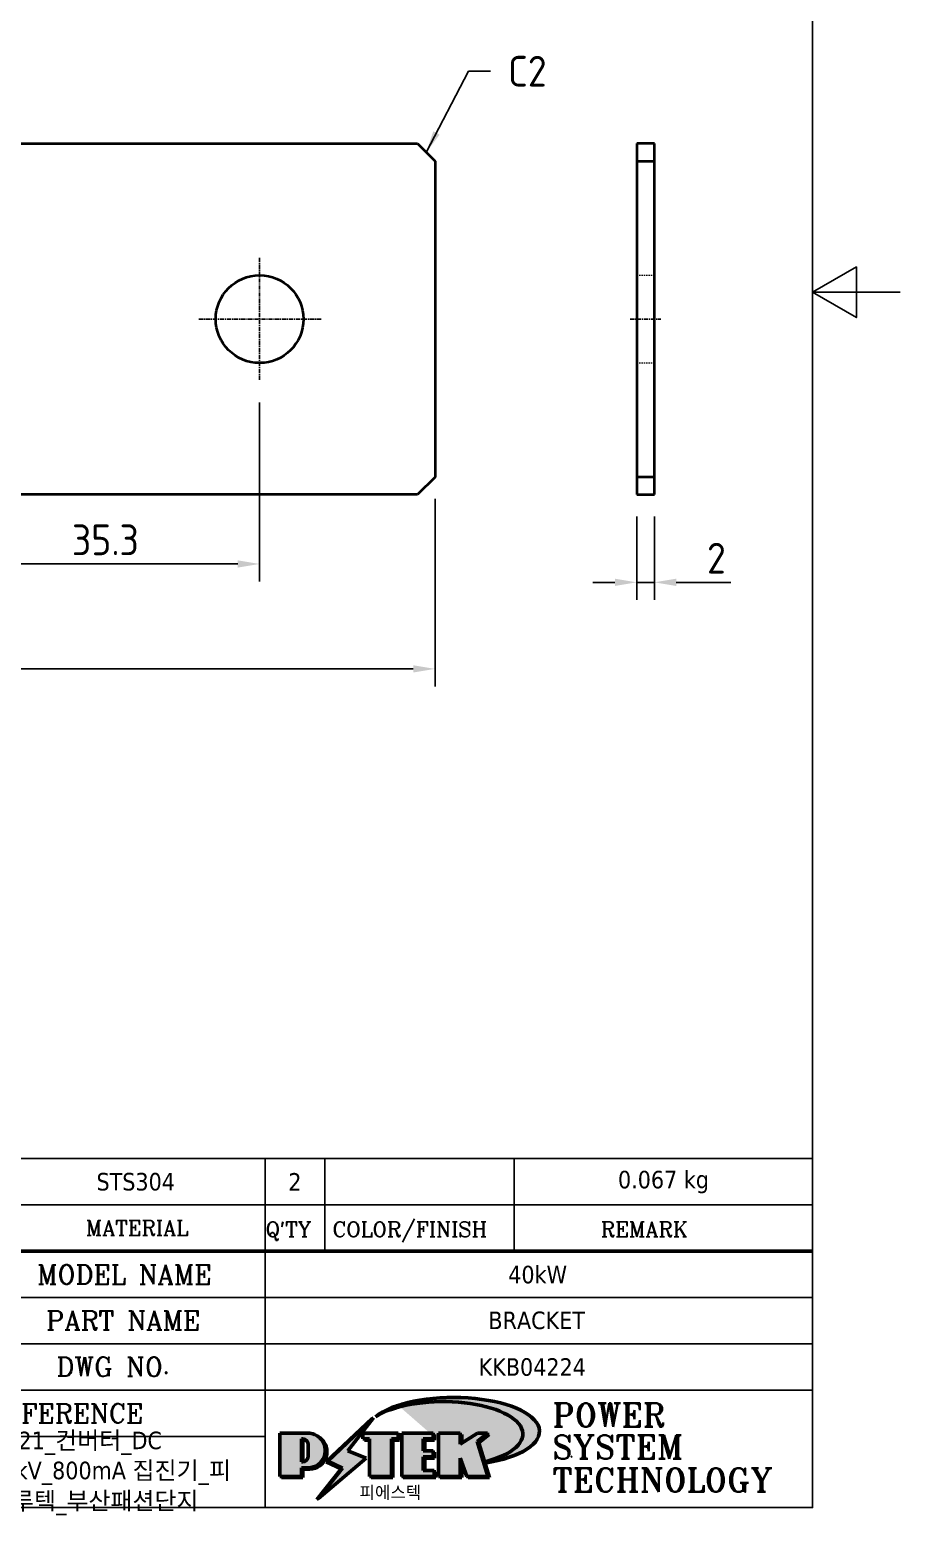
# Model space of a CAD drawing. Header units: millimetres. Extents: x 0 to 210, y 0 to 297.
# Drawn here: x 110.8 to 210, y 9.1 to 178.4 of the extents above; entities that cross this region are included whole.
import ezdxf
from ezdxf.enums import TextEntityAlignment as Align

# ---------------------------------------------------------------- set-up
doc = ezdxf.new("R2010")
doc.units = ezdxf.units.MM
doc.linetypes.add('CHAIN', pattern=[0.7087, 0.4724, -0.0591, 0.1181, -0.0591])
doc.linetypes.add('DASHED', pattern=[0.2067, 0.1654, -0.0413])
doc.layers.get('0').update_dxf_attribs({"color": 3, "lineweight": 25, "true_color": 0x00ff00})
for name, color, linetype, lineweight, true_color in [('가려진 것(ISO)', 2, 'DASHED', 18, 0xffff00), ('가시적인 것(ISO)', 3, 'Continuous', 40, 0x00ff00), ('기호(ISO)', 5, 'Continuous', 25, 0x0000ff), ('제목(ISO)', 5, 'Continuous', 50, 0x0000ff), ('중심 표식(ISO)', 1, 'Continuous', 25, 0xff0000), ('중심선(ISO)', 1, 'Continuous', 25, 0xff0000), ('치수(ISO)', 2, 'Continuous', 25, 0xffff00)]:
    doc.layers.add(name, color=color, linetype=linetype, lineweight=lineweight, true_color=true_color)
doc.layers.add('경계(ISO)', color=7, linetype='Continuous', lineweight=25)
doc.layers.add('해치(ISO)', color=7, linetype='Continuous', lineweight=18)
doc.styles.add('HAN_370', font='', dxfattribs={"width": 2})
doc.styles.add('RC_284', font='ROMANC.shx')
doc.styles.add('RC_292', font='ROMANC.shx')
doc.styles.add('ROMANT_294', font='romant.shx')
doc.styles.add('치수 텍스트_PSTEK_POSCO', font='isocp.shx')
doc.styles.add('텍스트 스타일198', font='tahoma.ttf')
doc.styles.get('HAN_370').set_extended_font_data('GulimChe')
doc.dimstyles.new('치수_PSTEK_POSCO', dxfattribs={"dimtxt": 3.5, "dimasz": 2.5, "dimexe": 2, "dimexo": 2.5, "dimgap": 1, "dimtad": 1, "dimrnd": 1e-08, "dimdsep": 46, "dimtxsty": '치수 텍스트_PSTEK_POSCO', "dimcen": 0.09, "dimdle": 10, "dimclrd": 7, "dimclre": 7, "dimclrt": 2, "dimadec": 1, "dimazin": 2, "dimtfac": 1, "dimtmove": 0, "dimatfit": 3, "dimfxl": 1, "dimtolj": 1, "dimlwd": -1, "dimlwe": -1, "dimarcsym": 0})
doc.dimstyles.new('치수_PSTEK_POSCO$7', dxfattribs={"dimtxt": 3.5, "dimasz": 2.5, "dimexe": 2, "dimexo": 2.5, "dimgap": 1, "dimtad": 1, "dimrnd": 1e-08, "dimdsep": 46, "dimtxsty": '치수 텍스트_PSTEK_POSCO', "dimcen": 0.09, "dimdle": 10, "dimclrd": 7, "dimclre": 7, "dimclrt": 2, "dimadec": 1, "dimazin": 2, "dimtfac": 1, "dimtmove": 0, "dimatfit": 3, "dimfxl": 1, "dimtolj": 1, "dimlwd": -1, "dimlwe": -1, "dimarcsym": 0})

# ---------------------------------------------------------------- blocks, each defined once
blk = doc.blocks.new('경계 Default Border')
at = {"layer": '경계(ISO)', "flags": 128}
for points in [[(10, 10), (10, 287.0000076293945), (200, 287.0000076293945), (200, 10), (10, 10)], [(210, 148.5000038146973), (200, 148.5000038146973), (205, 151.3867473602295), (205, 145.6132507324219), (200, 148.5000038146973)]]:
    blk.add_lwpolyline(points, dxfattribs=at)
blk = doc.blocks.new('제목 블록 PSTEK')
at = {"true_color": 0x0000ff}
blk.add_hatch(color=5, dxfattribs=at).paths.add_polyline_path([(321.6183518841322, 17.4193704504104), (319.5281351041078, 18.24969419629727), (322.4505835294948, 22.02344462252142), (317.2195697678507, 17.0593801673321), (318.9235935156908, 16.2694494742633), (316.1741874603099, 12.79820726128571)])
at = {"true_color": 0x848484}
for points in [[(317.2195697678507, 17.0593801673321), (322.0326348870767, 21.62682475217465), (322.2781991042243, 21.94392121864296), (317.0471853425802, 16.97985676345368), (318.7512090904202, 16.1899260703855), (316.0018030350395, 12.71868385740789), (316.3356552234328, 13.00206718743325), (318.9235935156908, 16.2694494742633)], [(321.9846681452406, 19.60711530335299), (321.4042753185749, 19.60711530335299), (321.4042753185749, 19.45905590879572), (321.9846681452406, 19.45905590879572)], [(324.6615819988275, 19.45905590879572), (325.4196460989604, 19.45905590879572), (325.4196460989604, 20.11051724484596), (325.2419748254881, 20.11051724484596), (325.2419748254881, 19.60711530335299), (324.4839107253602, 19.60711530335299), (324.4839107253602, 15.3430047401139), (322.1623394187076, 15.3430047401139), (322.1623394187076, 15.19494534555726), (324.6615819988275, 15.19494534555726)], [(328.2914414389548, 19.45905590879572), (329.4054050004294, 19.45905590879572), (329.4054050004294, 20.11051724484596), (329.2277337269622, 20.11051724484596), (329.2277337269622, 19.60711530335299), (328.1137701654877, 19.60711530335299), (328.1137701654877, 18.25543873810179), (328.2914414389548, 18.25543873810179)], [(332.5088862584528, 20.1105172448466), (332.3312149849806, 20.1105172448466), (332.3312149849806, 18.99741471888368), (332.5088862584528, 19.11081371413894)], [(335.6156307331414, 20.11051724484596), (335.2535118015555, 20.11051724484596), (334.2514536401189, 19.30614745124769), (335.4855464857051, 15.3430047401139), (333.1954852176545, 15.3430047401139), (333.2478643833523, 15.19494534555726), (335.6632177591723, 15.19494534555726), (334.4291249135862, 19.15808805669106)], [(328.2914414389548, 17.41554667867274), (329.4054050004294, 17.41554667867274), (329.4054050004294, 18.10737934354514), (329.2277337269622, 18.10737934354514), (329.2277337269622, 17.56360607323003), (328.1137701654877, 17.56360607323003), (328.1137701654877, 15.9944660761648), (328.2914414389548, 15.9944660761648)], [(332.5088862584528, 16.92964231796647), (332.3312149849806, 17.43186301645164), (332.3312149849806, 15.3430047401139), (330.0369607660135, 15.3430047401139), (330.0369607660135, 15.19494534555726), (332.5088862584528, 15.19494534555726)], [(329.5356972676428, 15.8464066816075), (329.3580259941756, 15.8464066816075), (329.3580259941756, 15.3430047401139), (325.8342124037171, 15.3430047401139), (325.8342124037171, 15.19494534555726), (329.5356972676428, 15.19494534555726)]]:
    blk.add_hatch(color=252, dxfattribs=at).paths.add_polyline_path(points)
at = {"true_color": 0xff0000}
h = blk.add_hatch(color=1, dxfattribs=at)
edge = h.paths.add_edge_path(flags=0)
edge.add_line((314.2242174273352, 19.60711530335299), (314.2242174273352, 17.00126995915134))
edge.add_line((314.2242174273352, 17.00126995915134), (314.3485873187598, 17.00126995915134))
edge.add_arc((314.3485873187598, 17.6527312952023), 0.6514613360509371, 270, 360)
edge.add_line((315.0000486548106, 17.6527312952023), (315.0000486548106, 18.95565396730211))
edge.add_arc((314.3485873187598, 18.95565396730212), 0.6514613360508712, 0, 90)
edge.add_line((314.3485873187598, 19.60711530335299), (314.2242174273352, 19.60711530335299))
edge = h.paths.add_edge_path()
edge.add_arc((314.9847713324306, 18.28938669179658), 1.969189947606664, 269.9999999999959, 450)
edge.add_line((314.9847713324306, 20.25857663940318), (311.7664314776902, 20.25857663940324))
edge.add_line((311.7664314776902, 20.25857663940324), (311.7664314776902, 15.3430047401139))
edge.add_line((311.7664314776902, 15.3430047401139), (314.2242174273352, 15.3430047401139))
edge.add_line((314.2242174273352, 15.3430047401139), (314.2242174273352, 16.32019674418991))
edge.add_line((314.2242174273352, 16.32019674418991), (314.9847713324307, 16.32019674418991))
at = {"true_color": 0x848484}
h = blk.add_hatch(color=252, dxfattribs=at)
edge = h.paths.add_edge_path()
edge.add_arc((314.9847713324309, 18.28938669179657), 1.969189947606666, 270, 406.8278729790604)
edge.add_arc((315.1624426058984, 18.1413272972396), 1.969189947606962, -90, 53.560984836317004, ccw=False)
edge.add_line((315.1624426058984, 16.17213734963263), (314.4018887008024, 16.17213734963263))
edge.add_line((314.4018887008024, 16.17213734963263), (314.4018887008024, 15.19494534555726))
edge.add_line((314.4018887008024, 15.19494534555726), (311.9441027511573, 15.19494534555726))
edge.add_line((311.9441027511573, 15.19494534555726), (311.9441027511573, 15.3430047401139))
edge.add_line((311.9441027511573, 15.3430047401139), (314.2242174273352, 15.3430047401139))
edge.add_line((314.2242174273352, 15.3430047401139), (314.2242174273352, 16.32019674418991))
edge.add_line((314.2242174273352, 16.32019674418991), (314.9847713324309, 16.32019674418991))
h = blk.add_hatch(color=252, dxfattribs=at)
edge = h.paths.add_edge_path()
edge.add_line((314.4018887008024, 19.45905590879572), (314.5262585922315, 19.45905590879572))
edge.add_arc((314.5262585922314, 18.80759457274939), 0.6514613360463194, 60.4189348879147, 90.00000000000318, ccw=False)
edge.add_arc((314.3485873187602, 18.95565396730057), 0.6514613360524251, 39.96992292766206, 90.00000000009999)
edge.add_line((314.3485873187591, 19.60711530335307), (314.2242174273352, 19.60711530335298))
edge.add_line((314.2242174273352, 19.60711530335299), (314.2242174273352, 17.00126995915134))
edge.add_line((314.2242174273352, 17.00126995915134), (314.3485873187591, 17.00126995915134))
edge.add_arc((314.3485873187568, 17.652731295233), 0.6514613360816299, 270.0000000002, 274.6930825552478)
edge.add_line((314.4018887008024, 17.0034541317032), (314.4018887008024, 19.45905590879572))
at = {"true_color": 0xff0000}
for points in [[(324.4839107253602, 19.60711530335299), (325.2419748254881, 19.60711530335299), (325.2419748254881, 20.25857663940324), (321.2266040451076, 20.25857663940324), (321.2266040451076, 19.60711530335299), (321.9846681452406, 19.60711530335299), (321.9846681452406, 15.3430047401139), (324.4839107253602, 15.3430047401139)], [(329.2277337269622, 20.25857663940324), (325.65654113025, 20.25857663940324), (325.65654113025, 15.3430047401139), (329.3580259941756, 15.3430047401139), (329.3580259941756, 15.9944660761648), (328.1137701654877, 15.9944660761648), (328.1137701654877, 17.56360607323003), (329.2277337269622, 17.56360607323003), (329.2277337269622, 18.25543873810179), (328.1137701654877, 18.25543873810179), (328.1137701654877, 19.60711530335299), (329.2277337269622, 19.60711530335299)], [(332.3312149849806, 20.25857663940324), (329.8592894925411, 20.25857663940324), (329.8592894925411, 15.3430047401139), (332.3312149849806, 15.3430047401139), (332.3312149849806, 17.4318630164523), (333.0701931098801, 15.3430047401139), (335.4855464857051, 15.3430047401139), (334.2514536401189, 19.30614745124769), (335.4379594596742, 20.25857663940324), (334.3071782107978, 20.25857663940324), (332.3312149849806, 18.99741471888304)]]:
    blk.add_hatch(color=1, dxfattribs=at).paths.add_polyline_path(points)
at = {"layer": '해치(ISO)', "true_color": 0x27d1fc}
h = blk.add_hatch(color=140, dxfattribs=at)
edge = h.paths.add_edge_path()
edge.add_ellipse((330.3660919371412, 20.15576403068321), major_axis=(9.100907360794343, 0), ratio=0.4069904968023172, start_angle=301.3098473703837, end_angle=507.7436900681698)
edge.add_ellipse((331.5340919371412, 20.4634168429492), major_axis=(-9.82350664112931, 0), ratio=0.3942600559756514, start_angle=111.51207141178469, end_angle=334.47025347086895, ccw=False)
edge.add_line((335.1363447531188, 16.8601935978785), (335.0955236905705, 16.99119398620872))
at = {"color": 180, "true_color": 0x3f00ff}
for p, q in [((182.4757929790549, 51.56524660363496), (372.4757929537551, 51.56524660363496)), ((310.0881549537552, 51.56524660363496), (310.0881549537553, 41.00524660363494)), ((316.9044520275131, 51.56524660363496), (316.9044520275127, 41.00524660363494)), ((338.4566026226726, 51.56524660363496), (338.4566026226727, 41.00524660363494)), ((372.4757929537551, 51.56524660363496), (372.4757929537551, 11.79100474011389)), ((182.475792979055, 46.2852466036349), (372.4757929537551, 46.28524660363492)), ((310.088154953755, 41.00524660363494), (310.088154953755, 11.79100474011392)), ((206.451475290024, 35.72524660363497), (372.4757929537551, 35.72524660363497)), ((255.917593136736, 30.44524660363498), (372.4757929537552, 30.44524660363501)), ((255.9175931367359, 25.16524660363502), (372.4757929537552, 25.165246603635)), ((255.9175931367359, 19.88524660363481), (310.0881549537553, 19.88524660363481)), ((182.475792979055, 11.79100474011392), (372.4757929537551, 11.79100474011389))]:
    blk.add_line(p, q, dxfattribs=at)
at = {"color": 7, "lineweight": 50}
blk.add_line((206.451475290024, 41.00524660363494), (372.4757929537551, 41.00524660363496), dxfattribs=at)
at = {"color": 7}
for p, q in [((322.4505835294948, 22.02344462252142), (317.2195697678507, 17.0593801673321)), ((319.5281351041078, 18.24969419629727), (322.4505835294948, 22.02344462252142)), ((322.2781991042243, 21.94392121864296), (317.0471853425802, 16.97985676345368)), ((317.2195697678507, 17.0593801673321), (322.0326348870767, 21.62682475217465)), ((322.0326348870767, 21.62682475217465), (322.2781991042243, 21.94392121864296)), ((311.7664314776902, 20.25900474011391), (311.7664314776902, 15.34300474011391)), ((314.9847713324309, 20.25857663940324), (311.7664314776902, 20.25857663940324)), ((314.9847713324309, 20.25857663940324), (311.7664314776902, 20.25857663940324)), ((311.7664314776902, 20.25857663940324), (311.7664314776902, 15.3430047401139)), ((314.2242174273352, 17.00126995915134), (314.2242174273352, 19.60711530335299)), ((314.2242174273352, 19.60711530335299), (314.3485873187591, 19.60711530335299)), ((314.3485873187591, 19.60711530335299), (314.2242174273352, 19.60711530335299)), ((314.2242174273352, 19.60711530335299), (314.2242174273352, 17.00126995915134)), ((314.2242174273352, 17.00126995915134), (314.2242174273352, 19.60711530335299)), ((314.2242174273352, 19.60711530335299), (314.3485873187591, 19.60711530335299)), ((314.4018887008024, 19.45905590879572), (314.5262585922314, 19.45905590879572)), ((314.4018887008024, 17.0034541317032), (314.4018887008024, 19.45905590879572)), ((315.0000486548106, 18.95565396730275), (315.0000486548106, 17.65273129520161)), ((315.0000486548106, 18.95565396730275), (315.0000486548106, 17.65273129520161)), ((325.2419748254881, 20.25857663940324), (321.2266040451076, 20.25857663940324)), ((321.2266040451076, 20.25857663940324), (321.2266040451076, 19.60711530335299)), ((325.2419748254881, 20.25857663940324), (321.2266040451076, 20.25857663940324)), ((321.2266040451076, 20.25857663940324), (321.2266040451076, 19.60711530335299)), ((321.2266040451076, 19.60711530335299), (321.9846681452406, 19.60711530335299)), ((321.2266040451076, 19.60711530335299), (321.9846681452406, 19.60711530335299)), ((321.4042753185749, 19.60711530335299), (321.4042753185749, 19.45905590879572)), ((321.9846681452406, 19.60711530335299), (321.4042753185749, 19.60711530335299)), ((321.4042753185749, 19.45905590879572), (321.9846681452406, 19.45905590879572)), ((321.9846681452406, 19.60711530335299), (321.9846681452406, 15.3430047401139)), ((321.9846681452406, 19.45905590879572), (321.9846681452406, 19.60711530335299)), ((321.9846681452406, 19.60711530335299), (321.9846681452406, 15.3430047401139)), ((324.4839107253602, 19.60711530335299), (325.2419748254881, 19.60711530335299)), ((324.4839107253602, 15.3430047401139), (324.4839107253602, 19.60711530335299)), ((325.2419748254881, 19.60711530335299), (324.4839107253602, 19.60711530335299)), ((324.4839107253602, 19.60711530335299), (324.4839107253602, 15.3430047401139)), ((324.4839107253602, 19.60711530335299), (325.2419748254881, 19.60711530335299)), ((324.4839107253602, 15.3430047401139), (324.4839107253602, 19.60711530335299)), ((324.6615819988275, 19.45905590879572), (325.4196460989604, 19.45905590879572)), ((324.6615819988275, 15.19494534555726), (324.6615819988275, 19.45905590879572)), ((325.2419748254881, 19.60711530335299), (325.2419748254881, 20.25857663940324)), ((325.2419748254881, 19.60711530335299), (325.2419748254881, 20.25857663940324)), ((325.4196460989604, 20.11051724484596), (325.2419748254881, 20.11051724484596)), ((325.2419748254881, 20.11051724484596), (325.2419748254881, 19.60711530335299)), ((325.4196460989604, 19.45905590879572), (325.4196460989604, 20.11051724484596)), ((329.2277337269622, 20.25857663940324), (325.65654113025, 20.25857663940324)), ((325.65654113025, 20.25857663940324), (325.65654113025, 15.3430047401139)), ((325.65654113025, 20.25857663940324), (325.65654113025, 15.3430047401139)), ((329.2277337269622, 20.25857663940324), (325.65654113025, 20.25857663940324)), ((328.1137701654877, 18.25543873810179), (328.1137701654877, 19.60711530335299)), ((328.1137701654877, 19.60711530335299), (329.2277337269622, 19.60711530335299)), ((329.2277337269622, 19.60711530335299), (328.1137701654877, 19.60711530335299)), ((328.1137701654877, 19.60711530335299), (328.1137701654877, 18.25543873810179)), ((328.1137701654877, 18.25543873810179), (328.1137701654877, 19.60711530335299)), ((328.1137701654877, 19.60711530335299), (329.2277337269622, 19.60711530335299)), ((328.2914414389548, 18.25543873810179), (328.2914414389548, 19.45905590879572)), ((328.2914414389548, 19.45905590879572), (329.4054050004294, 19.45905590879572)), ((329.2277337269622, 19.60711530335299), (329.2277337269622, 20.25857663940324)), ((329.2277337269622, 19.60711530335299), (329.2277337269622, 20.25857663940324)), ((329.4054050004294, 20.11051724484596), (329.2277337269622, 20.11051724484596)), ((329.2277337269622, 20.11051724484596), (329.2277337269622, 19.60711530335299)), ((329.4054050004294, 19.45905590879572), (329.4054050004294, 20.11051724484596)), ((332.3312149849806, 20.25857663940324), (329.8592894925411, 20.25857663940324)), ((329.8592894925411, 20.25857663940324), (329.8592894925411, 15.3430047401139)), ((329.8592894925411, 20.25857663940324), (329.8592894925411, 15.3430047401139)), ((332.3312149849806, 20.25857663940324), (329.8592894925411, 20.25857663940324)), ((334.3071782107978, 20.25857663940324), (332.3312149849806, 18.99741471888304)), ((332.3312149849806, 18.99741471888304), (332.3312149849806, 20.25857663940324)), ((334.3071782107978, 20.25857663940324), (332.3312149849806, 18.99741471888304)), ((332.3312149849806, 18.99741471888304), (332.3312149849806, 20.25857663940324)), ((332.5088862584528, 20.1105172448466), (332.3312149849806, 20.1105172448466)), ((332.3312149849806, 20.1105172448466), (332.3312149849806, 18.99741471888368)), ((332.3312149849806, 18.99741471888368), (332.5088862584528, 19.11081371413894)), ((332.5088862584528, 19.11081371413894), (332.5088862584528, 20.1105172448466)), ((334.2514536401189, 19.30614745124769), (335.4379594596742, 20.25857663940324)), ((334.2514536401189, 19.30614745124769), (335.4379594596742, 20.25857663940324)), ((335.2535118015555, 20.11051724484596), (334.2514536401189, 19.30614745124769)), ((335.4855464857051, 15.3430047401139), (334.2514536401189, 19.30614745124769)), ((334.2514536401189, 19.30614745124769), (335.4855464857051, 15.3430047401139)), ((335.4855464857051, 15.3430047401139), (334.2514536401189, 19.30614745124769)), ((335.4379594596742, 20.25857663940324), (334.3071782107978, 20.25857663940324)), ((335.4379594596742, 20.25857663940324), (334.3071782107978, 20.25857663940324)), ((334.4291249135862, 19.15808805669104), (335.6156307331414, 20.11051724484596)), ((335.6632177591723, 15.19494534555726), (334.4291249135862, 19.15808805669104)), ((335.6156307331414, 20.11051724484596), (335.2535118015555, 20.11051724484596)), ((314.3485873187591, 17.00126995915134), (314.2242174273352, 17.00126995915134)), ((314.2242174273352, 17.00126995915134), (314.3485873187591, 17.00126995915134)), ((314.3485873187591, 17.00126995915134), (314.2242174273352, 17.00126995915134)), ((316.1741874603099, 12.79820726128571), (321.6183518841322, 17.4193704504104)), ((317.0471853425802, 16.97985676345368), (318.7512090904202, 16.1899260703855)), ((318.9235935156908, 16.2694494742633), (317.2195697678507, 17.0593801673321)), ((317.2195697678507, 17.0593801673321), (318.9235935156908, 16.2694494742633)), ((321.6183518841322, 17.4193704504104), (319.5281351041078, 18.24969419629727)), ((329.2277337269622, 18.25543873810179), (328.1137701654877, 18.25543873810179)), ((328.1137701654877, 18.25543873810179), (328.2914414389548, 18.25543873810179)), ((329.2277337269622, 18.25543873810179), (328.1137701654877, 18.25543873810179)), ((328.1137701654877, 17.56360607323003), (329.2277337269622, 17.56360607323003)), ((328.1137701654877, 15.9944660761648), (328.1137701654877, 17.56360607323003)), ((329.2277337269622, 17.56360607323003), (328.1137701654877, 17.56360607323003)), ((328.1137701654877, 17.56360607323003), (328.1137701654877, 15.9944660761648)), ((328.1137701654877, 17.56360607323003), (329.2277337269622, 17.56360607323003)), ((328.1137701654877, 15.9944660761648), (328.1137701654877, 17.56360607323003)), ((328.2914414389548, 15.9944660761648), (328.2914414389548, 17.41554667867274)), ((328.2914414389548, 17.41554667867274), (329.4054050004294, 17.41554667867274)), ((329.2277337269622, 17.56360607323003), (329.2277337269622, 18.25543873810179)), ((329.2277337269622, 17.56360607323003), (329.2277337269622, 18.25543873810179)), ((329.4054050004294, 18.10737934354514), (329.2277337269622, 18.10737934354514)), ((329.2277337269622, 18.10737934354514), (329.2277337269622, 17.56360607323003)), ((329.4054050004294, 17.41554667867274), (329.4054050004294, 18.10737934354514)), ((332.3312149849806, 17.4318630164523), (333.0701931098801, 15.3430047401139)), ((332.3312149849806, 15.3430047401139), (332.3312149849806, 17.4318630164523)), ((332.5088862584528, 16.92964231796647), (332.3312149849806, 17.43186301645164)), ((332.3312149849806, 17.43186301645164), (332.3312149849806, 15.3430047401139)), ((332.3312149849806, 17.4318630164523), (333.0701931098801, 15.3430047401139)), ((332.3312149849806, 15.3430047401139), (332.3312149849806, 17.4318630164523)), ((345.0447381189468, 17.50375595811051), (344.9867755289346, 17.689895936919)), ((311.7664314776902, 15.3430047401139), (314.2242174273352, 15.3430047401139)), ((311.7664314776902, 15.3430047401139), (314.2242174273352, 15.3430047401139)), ((314.2242174273352, 15.3430047401139), (311.9441027511573, 15.3430047401139)), ((311.9441027511573, 15.3430047401139), (311.9441027511573, 15.19494534555726)), ((314.2242174273352, 16.32019674418991), (314.9847713324309, 16.32019674418991)), ((314.2242174273352, 15.3430047401139), (314.2242174273352, 16.32019674418991)), ((314.9847713324309, 16.32019674418991), (314.2242174273352, 16.32019674418991)), ((314.2242174273352, 16.32019674418991), (314.2242174273352, 15.3430047401139)), ((314.2242174273352, 16.32019674418991), (314.9847713324309, 16.32019674418991)), ((314.2242174273352, 15.3430047401139), (314.2242174273352, 16.32019674418991)), ((314.4018887008024, 16.17213734963263), (315.162442605898, 16.17213734963263)), ((314.4018887008024, 15.19494534555726), (314.4018887008024, 16.17213734963263)), ((318.7512090904202, 16.1899260703855), (316.0018030350395, 12.71868385740789)), ((318.9235935156908, 16.2694494742633), (316.1741874603099, 12.79820726128571)), ((316.3356552234328, 13.00206718743325), (318.9235935156908, 16.2694494742633)), ((321.9846681452406, 15.3430047401139), (324.4839107253602, 15.3430047401139)), ((321.9846681452406, 15.3430047401139), (324.4839107253602, 15.3430047401139)), ((324.4839107253602, 15.3430047401139), (322.1623394187076, 15.3430047401139)), ((322.1623394187076, 15.3430047401139), (322.1623394187076, 15.19494534555726)), ((325.65654113025, 15.3430047401139), (329.3580259941756, 15.3430047401139)), ((325.65654113025, 15.3430047401139), (329.3580259941756, 15.3430047401139)), ((329.3580259941756, 15.3430047401139), (325.8342124037171, 15.3430047401139)), ((325.8342124037171, 15.3430047401139), (325.8342124037171, 15.19494534555726)), ((329.3580259941756, 15.9944660761648), (328.1137701654877, 15.9944660761648)), ((328.1137701654877, 15.9944660761648), (328.2914414389548, 15.9944660761648)), ((329.3580259941756, 15.9944660761648), (328.1137701654877, 15.9944660761648)), ((329.3580259941756, 15.3430047401139), (329.3580259941756, 15.9944660761648)), ((329.3580259941756, 15.3430047401139), (329.3580259941756, 15.9944660761648)), ((329.5356972676428, 15.8464066816075), (329.3580259941756, 15.8464066816075)), ((329.3580259941756, 15.8464066816075), (329.3580259941756, 15.3430047401139)), ((329.5356972676428, 15.19494534555726), (329.5356972676428, 15.8464066816075)), ((329.8592894925411, 15.3430047401139), (332.3312149849806, 15.3430047401139)), ((329.8592894925411, 15.3430047401139), (332.3312149849806, 15.3430047401139)), ((332.3312149849806, 15.3430047401139), (330.0369607660135, 15.3430047401139)), ((330.0369607660135, 15.3430047401139), (330.0369607660135, 15.19494534555726)), ((332.5088862584528, 15.19494534555726), (332.5088862584528, 16.92964231796647)), ((333.0701931098801, 15.3430047401139), (335.4855464857051, 15.3430047401139)), ((333.0701931098801, 15.3430047401139), (335.4855464857051, 15.3430047401139)), ((335.4855464857051, 15.3430047401139), (333.1954852176545, 15.3430047401139)), ((333.1954852176545, 15.3430047401139), (333.2478643833523, 15.19494534555726)), ((311.9441027511573, 15.19494534555726), (314.4018887008024, 15.19494534555726)), ((322.1623394187076, 15.19494534555726), (324.6615819988275, 15.19494534555726)), ((325.8342124037171, 15.19494534555726), (329.5356972676428, 15.19494534555726)), ((330.0369607660135, 15.19494534555726), (332.5088862584528, 15.19494534555726)), ((333.2478643833523, 15.19494534555726), (335.6632177591723, 15.19494534555726)), ((316.0018030350395, 12.71868385740789), (316.3356552234328, 13.00206718743325))]:
    blk.add_line(p, q, dxfattribs=at)
at = {"color": 5, "true_color": 0x0000ff}
for p, q in [((322.4505835294948, 22.02344462252142), (317.2195697678507, 17.0593801673321)), ((319.5281351041078, 18.24969419629727), (322.4505835294948, 22.02344462252142)), ((316.1741874603099, 12.79820726128571), (321.6183518841322, 17.4193704504104)), ((317.2195697678507, 17.0593801673321), (318.9235935156908, 16.2694494742633)), ((321.6183518841322, 17.4193704504104), (319.5281351041078, 18.24969419629727)), ((318.9235935156908, 16.2694494742633), (316.1741874603099, 12.79820726128571))]:
    blk.add_line(p, q, dxfattribs=at)
at = {"color": 1, "true_color": 0xff0000}
for p, q in [((314.9847713324309, 20.25857663940324), (311.7664314776902, 20.25857663940324)), ((311.7664314776902, 20.25857663940324), (311.7664314776902, 15.3430047401139)), ((314.2242174273352, 17.00126995915134), (314.2242174273352, 19.60711530335299)), ((314.2242174273352, 19.60711530335299), (314.3485873187591, 19.60711530335299)), ((315.0000486548106, 18.95565396730275), (315.0000486548106, 17.65273129520161)), ((325.2419748254881, 20.25857663940324), (321.2266040451076, 20.25857663940324)), ((321.2266040451076, 20.25857663940324), (321.2266040451076, 19.60711530335299)), ((321.2266040451076, 19.60711530335299), (321.9846681452406, 19.60711530335299)), ((321.9846681452406, 19.60711530335299), (321.9846681452406, 15.3430047401139)), ((324.4839107253602, 19.60711530335299), (325.2419748254881, 19.60711530335299)), ((324.4839107253602, 15.3430047401139), (324.4839107253602, 19.60711530335299)), ((325.2419748254881, 19.60711530335299), (325.2419748254881, 20.25857663940324)), ((329.2277337269622, 20.25857663940324), (325.65654113025, 20.25857663940324)), ((325.65654113025, 20.25857663940324), (325.65654113025, 15.3430047401139)), ((328.1137701654877, 18.25543873810179), (328.1137701654877, 19.60711530335299)), ((328.1137701654877, 19.60711530335299), (329.2277337269622, 19.60711530335299)), ((329.2277337269622, 19.60711530335299), (329.2277337269622, 20.25857663940324)), ((332.3312149849806, 20.25857663940324), (329.8592894925411, 20.25857663940324)), ((329.8592894925411, 20.25857663940324), (329.8592894925411, 15.3430047401139)), ((334.3071782107978, 20.25857663940324), (332.3312149849806, 18.99741471888304)), ((332.3312149849806, 18.99741471888304), (332.3312149849806, 20.25857663940324)), ((334.2514536401189, 19.30614745124769), (335.4379594596742, 20.25857663940324)), ((335.4855464857051, 15.3430047401139), (334.2514536401189, 19.30614745124769)), ((335.4379594596742, 20.25857663940324), (334.3071782107978, 20.25857663940324)), ((314.3485873187591, 17.00126995915134), (314.2242174273352, 17.00126995915134)), ((329.2277337269622, 18.25543873810179), (328.1137701654877, 18.25543873810179)), ((328.1137701654877, 17.56360607323003), (329.2277337269622, 17.56360607323003)), ((328.1137701654877, 15.9944660761648), (328.1137701654877, 17.56360607323003)), ((329.2277337269622, 17.56360607323003), (329.2277337269622, 18.25543873810179)), ((332.3312149849806, 17.4318630164523), (333.0701931098801, 15.3430047401139)), ((332.3312149849806, 15.3430047401139), (332.3312149849806, 17.4318630164523)), ((311.7664314776902, 15.3430047401139), (314.2242174273352, 15.3430047401139)), ((314.2242174273352, 16.32019674418991), (314.9847713324309, 16.32019674418991)), ((314.2242174273352, 15.3430047401139), (314.2242174273352, 16.32019674418991)), ((321.9846681452406, 15.3430047401139), (324.4839107253602, 15.3430047401139)), ((325.65654113025, 15.3430047401139), (329.3580259941756, 15.3430047401139)), ((329.3580259941756, 15.9944660761648), (328.1137701654877, 15.9944660761648)), ((329.3580259941756, 15.3430047401139), (329.3580259941756, 15.9944660761648)), ((329.8592894925411, 15.3430047401139), (332.3312149849806, 15.3430047401139)), ((333.0701931098801, 15.3430047401139), (335.4855464857051, 15.3430047401139))]:
    blk.add_line(p, q, dxfattribs=at)
at = {"color": 7}
for centre, radius, start, end in [((314.3485873187598, 18.95565396730211), 0.6514613360508712, 0, 90), ((314.3485873187602, 18.95565396730057), 0.6514613360524251, 39.96992292766117, 90), ((314.3485873187598, 18.95565396730212), 0.6514613360508712, 0, 90), ((314.5262585922314, 18.80759457274939), 0.6514613360463193, 60.41893488791137, 90), ((314.9847713324309, 18.28938669179658), 1.969189947606665, 270, 90), ((314.9847713324309, 18.28938669179658), 1.969189947606665, 270, 90), ((314.9847713324307, 18.2893866917965), 1.969189947606594, 270, 46.82787297909833), ((315.1624426058984, 18.1413272972396), 1.969189947606961, 270, 53.56098483636067), ((314.3485873187597, 17.65273129520228), 0.6514613360509381, 270, 0), ((314.3485873187598, 17.6527312952023), 0.6514613360509381, 270, 0), ((314.3485873187568, 17.652731295233), 0.6514613360816299, 270, 274.6930825552478)]:
    blk.add_arc(centre, radius, start, end, dxfattribs=at)
at = {"color": 1, "true_color": 0xff0000}
for centre, radius, start, end in [((314.3485873187598, 18.95565396730211), 0.6514613360508712, 0, 90), ((314.9847713324309, 18.28938669179657), 1.969189947606665, 270, 90), ((314.3485873187598, 17.6527312952023), 0.6514613360509381, 270, 0)]:
    blk.add_arc(centre, radius, start, end, dxfattribs=at)
at = {"layer": '제목(ISO)'}
for p, q in [((322.4505835294948, 22.02344462252142), (317.2195697678507, 17.0593801673321)), ((319.5281351041078, 18.24969419629727), (322.4505835294948, 22.02344462252142)), ((322.2781991042243, 21.94392121864296), (317.0471853425802, 16.97985676345368)), ((317.2195697678507, 17.0593801673321), (322.0326348870767, 21.62682475217465)), ((322.0326348870767, 21.62682475217465), (322.2781991042243, 21.94392121864296)), ((314.9847713324306, 20.25857663940324), (311.7664314776902, 20.25857663940324)), ((311.7664314776902, 20.25857663940324), (311.7664314776902, 15.3430047401139)), ((314.2242174273352, 17.00126995915134), (314.2242174273352, 19.60711530335299)), ((314.2242174273352, 19.60711530335299), (314.3485873187598, 19.60711530335299)), ((314.3485873187591, 19.60711530335299), (314.2242174273352, 19.60711530335299)), ((314.2242174273352, 19.60711530335299), (314.2242174273352, 17.00126995915134)), ((314.4018887008024, 19.45905590879572), (314.5262585922314, 19.45905590879572)), ((314.4018887008024, 17.0034541317032), (314.4018887008024, 19.45905590879572)), ((315.0000486548106, 18.95565396730211), (315.0000486548106, 17.6527312952023)), ((325.2419748254881, 20.25857663940324), (321.2266040451076, 20.25857663940324)), ((321.2266040451076, 20.25857663940324), (321.2266040451076, 19.60711530335299)), ((321.2266040451076, 19.60711530335299), (321.9846681452406, 19.60711530335299)), ((321.9846681452406, 19.60711530335299), (321.4042753185749, 19.60711530335299)), ((321.4042753185749, 19.60711530335299), (321.4042753185749, 19.45905590879572)), ((321.4042753185749, 19.45905590879572), (321.9846681452406, 19.45905590879572)), ((321.9846681452406, 19.60711530335299), (321.9846681452406, 15.3430047401139)), ((321.9846681452406, 19.45905590879572), (321.9846681452406, 19.60711530335299)), ((324.4839107253602, 19.60711530335299), (325.2419748254881, 19.60711530335299)), ((324.4839107253602, 15.3430047401139), (324.4839107253602, 19.60711530335299)), ((325.2419748254881, 19.60711530335299), (324.4839107253602, 19.60711530335299)), ((324.4839107253602, 19.60711530335299), (324.4839107253602, 15.3430047401139)), ((324.6615819988275, 19.45905590879572), (325.4196460989604, 19.45905590879572)), ((324.6615819988275, 15.19494534555726), (324.6615819988275, 19.45905590879572)), ((325.2419748254881, 19.60711530335299), (325.2419748254881, 20.25857663940324)), ((325.4196460989604, 20.11051724484596), (325.2419748254881, 20.11051724484596)), ((325.2419748254881, 20.11051724484596), (325.2419748254881, 19.60711530335299)), ((325.4196460989604, 19.45905590879572), (325.4196460989604, 20.11051724484596)), ((329.2277337269622, 20.25857663940324), (325.65654113025, 20.25857663940324)), ((325.65654113025, 20.25857663940324), (325.65654113025, 15.3430047401139)), ((328.1137701654877, 18.25543873810179), (328.1137701654877, 19.60711530335299)), ((328.1137701654877, 19.60711530335299), (329.2277337269622, 19.60711530335299)), ((329.2277337269622, 19.60711530335299), (328.1137701654877, 19.60711530335299)), ((328.1137701654877, 19.60711530335299), (328.1137701654877, 18.25543873810179)), ((328.2914414389548, 19.45905590879572), (329.4054050004294, 19.45905590879572)), ((328.2914414389548, 18.25543873810179), (328.2914414389548, 19.45905590879572)), ((329.2277337269622, 19.60711530335299), (329.2277337269622, 20.25857663940324)), ((329.4054050004294, 20.11051724484596), (329.2277337269622, 20.11051724484596)), ((329.2277337269622, 20.11051724484596), (329.2277337269622, 19.60711530335299)), ((329.4054050004294, 19.45905590879572), (329.4054050004294, 20.11051724484596)), ((332.3312149849806, 20.25857663940324), (329.8592894925411, 20.25857663940324)), ((329.8592894925411, 20.25857663940324), (329.8592894925411, 15.3430047401139)), ((334.3071782107978, 20.25857663940324), (332.3312149849806, 18.99741471888304)), ((332.3312149849806, 18.99741471888304), (332.3312149849806, 20.25857663940324)), ((332.5088862584528, 20.1105172448466), (332.3312149849806, 20.1105172448466)), ((332.3312149849806, 20.1105172448466), (332.3312149849806, 18.99741471888368)), ((332.3312149849806, 18.99741471888368), (332.5088862584528, 19.11081371413894)), ((332.5088862584528, 19.11081371413894), (332.5088862584528, 20.1105172448466)), ((334.2514536401189, 19.30614745124769), (335.4379594596742, 20.25857663940324)), ((335.2535118015555, 20.11051724484596), (334.2514536401189, 19.30614745124769)), ((335.4855464857051, 15.3430047401139), (334.2514536401189, 19.30614745124769)), ((334.2514536401189, 19.30614745124769), (335.4855464857051, 15.3430047401139)), ((335.4379594596742, 20.25857663940324), (334.3071782107978, 20.25857663940324)), ((334.4291249135862, 19.15808805669106), (335.6156307331414, 20.11051724484596)), ((335.6632177591723, 15.19494534555726), (334.4291249135862, 19.15808805669106)), ((335.6156307331414, 20.11051724484596), (335.2535118015555, 20.11051724484596)), ((314.3485873187598, 17.00126995915134), (314.2242174273352, 17.00126995915134)), ((314.2242174273352, 17.00126995915134), (314.3485873187591, 17.00126995915134)), ((316.1741874603099, 12.79820726128571), (321.6183518841322, 17.4193704504104)), ((317.0471853425802, 16.97985676345368), (318.7512090904202, 16.1899260703855)), ((317.2195697678507, 17.0593801673321), (318.9235935156908, 16.2694494742633)), ((318.9235935156908, 16.2694494742633), (317.2195697678507, 17.0593801673321)), ((321.6183518841322, 17.4193704504104), (319.5281351041078, 18.24969419629727)), ((329.2277337269622, 18.25543873810179), (328.1137701654877, 18.25543873810179)), ((328.1137701654877, 18.25543873810179), (328.2914414389548, 18.25543873810179)), ((328.1137701654877, 15.9944660761648), (328.1137701654877, 17.56360607323003)), ((328.1137701654877, 17.56360607323003), (329.2277337269622, 17.56360607323003)), ((329.2277337269622, 17.56360607323003), (328.1137701654877, 17.56360607323003)), ((328.1137701654877, 17.56360607323003), (328.1137701654877, 15.9944660761648)), ((328.2914414389548, 17.41554667867274), (329.4054050004294, 17.41554667867274)), ((328.2914414389548, 15.9944660761648), (328.2914414389548, 17.41554667867274)), ((329.2277337269622, 17.56360607323003), (329.2277337269622, 18.25543873810179)), ((329.4054050004294, 18.10737934354514), (329.2277337269622, 18.10737934354514)), ((329.2277337269622, 18.10737934354514), (329.2277337269622, 17.56360607323003)), ((329.4054050004294, 17.41554667867274), (329.4054050004294, 18.10737934354514)), ((332.3312149849806, 15.3430047401139), (332.3312149849806, 17.4318630164523)), ((332.3312149849806, 17.4318630164523), (333.0701931098801, 15.3430047401139)), ((332.5088862584528, 16.92964231796647), (332.3312149849806, 17.43186301645164)), ((332.3312149849806, 17.43186301645164), (332.3312149849806, 15.3430047401139)), ((311.7664314776902, 15.3430047401139), (314.2242174273352, 15.3430047401139)), ((314.2242174273352, 15.3430047401139), (311.9441027511573, 15.3430047401139)), ((311.9441027511573, 15.3430047401139), (311.9441027511573, 15.19494534555726)), ((314.2242174273352, 15.3430047401139), (314.2242174273352, 16.32019674418991)), ((314.2242174273352, 16.32019674418991), (314.9847713324307, 16.32019674418991)), ((314.9847713324309, 16.32019674418991), (314.2242174273352, 16.32019674418991)), ((314.2242174273352, 16.32019674418991), (314.2242174273352, 15.3430047401139)), ((314.4018887008024, 15.19494534555726), (314.4018887008024, 16.17213734963263)), ((314.4018887008024, 16.17213734963263), (315.1624426058984, 16.17213734963263)), ((318.7512090904202, 16.1899260703855), (316.0018030350395, 12.71868385740789)), ((318.9235935156908, 16.2694494742633), (316.1741874603099, 12.79820726128571)), ((316.3356552234328, 13.00206718743325), (318.9235935156908, 16.2694494742633)), ((321.9846681452406, 15.3430047401139), (324.4839107253602, 15.3430047401139)), ((324.4839107253602, 15.3430047401139), (322.1623394187076, 15.3430047401139)), ((322.1623394187076, 15.3430047401139), (322.1623394187076, 15.19494534555726)), ((325.65654113025, 15.3430047401139), (329.3580259941756, 15.3430047401139)), ((329.3580259941756, 15.3430047401139), (325.8342124037171, 15.3430047401139)), ((325.8342124037171, 15.3430047401139), (325.8342124037171, 15.19494534555726)), ((329.3580259941756, 15.9944660761648), (328.1137701654877, 15.9944660761648)), ((328.1137701654877, 15.9944660761648), (328.2914414389548, 15.9944660761648)), ((329.3580259941756, 15.3430047401139), (329.3580259941756, 15.9944660761648)), ((329.5356972676428, 15.8464066816075), (329.3580259941756, 15.8464066816075)), ((329.3580259941756, 15.8464066816075), (329.3580259941756, 15.3430047401139)), ((329.5356972676428, 15.19494534555726), (329.5356972676428, 15.8464066816075)), ((329.8592894925411, 15.3430047401139), (332.3312149849806, 15.3430047401139)), ((332.3312149849806, 15.3430047401139), (330.0369607660135, 15.3430047401139)), ((330.0369607660135, 15.3430047401139), (330.0369607660135, 15.19494534555726)), ((332.5088862584528, 15.19494534555726), (332.5088862584528, 16.92964231796647)), ((333.0701931098801, 15.3430047401139), (335.4855464857051, 15.3430047401139)), ((335.4855464857051, 15.3430047401139), (333.1954852176545, 15.3430047401139)), ((333.1954852176545, 15.3430047401139), (333.2478643833523, 15.19494534555726)), ((311.9441027511573, 15.19494534555726), (314.4018887008024, 15.19494534555726)), ((322.1623394187076, 15.19494534555726), (324.6615819988275, 15.19494534555726)), ((325.8342124037171, 15.19494534555726), (329.5356972676428, 15.19494534555726)), ((330.0369607660135, 15.19494534555726), (332.5088862584528, 15.19494534555726)), ((333.2478643833523, 15.19494534555726), (335.6632177591723, 15.19494534555726)), ((316.0018030350395, 12.71868385740789), (316.3356552234328, 13.00206718743325))]:
    blk.add_line(p, q, dxfattribs=at)
at = {"layer": '제목(ISO)', "color": 4, "true_color": 0x00ffff}
blk.add_line((335.1363447531188, 16.8601935978785), (335.0955236905705, 16.99119398620872), dxfattribs=at)
at = {"layer": '제목(ISO)'}
for centre, radius, start, end in [((314.3485873187598, 18.95565396730212), 0.6514613360508712, 0, 90), ((314.3485873187602, 18.95565396730057), 0.6514613360524251, 39.96992292766117, 90), ((314.5262585922314, 18.80759457274939), 0.6514613360463193, 60.41893488791137, 90), ((314.9847713324306, 18.28938669179658), 1.969189947606664, 46.82787297909431, 90), ((314.9847713324307, 18.2893866917965), 1.969189947606594, 270, 46.82787297909833), ((314.9847713324309, 18.28938669179657), 1.969189947606666, 270, 46.8278729790603), ((315.1624426058984, 18.1413272972396), 1.969189947606962, 270, 53.56098483631701), ((314.3485873187598, 17.6527312952023), 0.6514613360509371, 270, 0), ((314.3485873187568, 17.652731295233), 0.6514613360816299, 270, 274.6930825552478)]:
    blk.add_arc(centre, radius, start, end, dxfattribs=at)
at = {"layer": '제목(ISO)', "color": 4, "true_color": 0x00ffff}
for centre, major_axis, ratio, start_param, end_param in [((331.5340919371412, 20.4634168429492), (9.82350664112931, 0), 0.3942600559756514, 5.087845455444478, 8.97919982663645), ((330.3660919371412, 20.15576403068321), (9.100907360794343, 0), 0.4069904968023172, 5.258848905294775, 8.861799147915196)]:
    blk.add_ellipse(centre, major_axis=major_axis, ratio=ratio, start_param=start_param, end_param=end_param, dxfattribs=at)
at = {"color": 2, "true_color": 0xffff00, "style": 'RC_284'}
blk.add_text('MATERIAL', height=1.742399930953979, dxfattribs=at).set_placement((295.4820202024417, 43.64524660363492), align=Align.MIDDLE_CENTER)
at = {"color": 2, "true_color": 0xffff00}
for s, height, style, p in [("Q'TY", 1.742399930953979, 'RC_284', (310.1440786515383, 42.62317362549192)), ('COLOR/FINISH', 1.742399930953979, 'RC_284', (317.7725341324144, 42.62317362549192)), ('REMARK', 1.742399930953979, 'RC_284', (348.346649953877, 42.62317362549192)), ('MODEL NAME', 2.178000062704086, 'RC_292', (284.096330289083, 37.25462520371384)), ('PART NAME', 2.178000062704086, 'RC_292', (285.1416959765849, 32.03045329421792)), (' DWG NO.', 2.178000062704086, 'RC_292', (284.8124284083233, 26.75045329421772)), ('REFERENCE', 2.178000062704086, 'RC_292', (278.2741065029841, 21.43214925458022))]:
    blk.add_text(s, height=height, dxfattribs=dict(at, style=style)).set_placement(p)
at = {"color": 7, "style": 'ROMANT_294'}
for s, p in [('POWER', (342.82727231297, 20.97115304607566)), ('SYSTEM', (342.82727231297, 17.3284636719184)), ('TECHNOLOGY', (342.82727231297, 13.57194088644453))]:
    blk.add_text(s, height=2.700000107288361, dxfattribs=at).set_placement(p)
at = {"color": 7, "insert": (320.8519732224835, 14.21236326823155), "char_height": 1.400000005960464, "attachment_point": 1, "line_spacing_factor": 0.3319999873638153, "style": 'HAN_370'}
blk.add_mtext('\\fHY견고딕|b0|i0;\\H1.4000;피에스텍', dxfattribs=at)
at = {"layer": '제목(ISO)', "color": 7, "style": '텍스트 스타일198'}
for tag, p in [('부품_번호_001', (195.7688817100499, 47.68004260673702)), ('설명_001', (233.1431071792483, 47.92245856837096)), ('재질_001', (290.876244475187, 47.92524659519488)), ("3._Q'TY_001", (312.7327037528258, 47.90442725317898)), ('질량\\P3;_001', (350.3046145979153, 48.1643332325385)), ('1._MODEL_NAME_001', (337.7973627190611, 37.34106929478932)), ('제목_001', (335.5349605824892, 32.12134217035067)), ('부품_번호_001', (334.4281219632819, 26.8052465951949)), ('설계자_001', (211.4997234691996, 25.23312566343435)), ('점검자_001', (226.4283219502686, 25.23446884679021)), ('프로젝트_001', (278.9744245225954, 18.43818283951269)), ('시트_크기_001', (260.7634369704525, 14.8381256569732)), ('프로젝트_002', (270.7718971243607, 15.01430360086118)), ('작성_날짜_001', (207.6723224966676, 13.26600473167383)), ('프로젝트_003', (273.7136559043495, 11.55047762554502))]:
    blk.add_attdef(tag, p, '', height=2.000000029802322, dxfattribs=at)
for tag, p in [('4._COLOR', (327.6805273250926, 48.92524660363493)), ('엔지니어링_승인자', (247.673240162284, 26.23312567187446)), ('점검_날짜', (231.1845342133799, 14.26600474011394)), ('엔지니어링_승인_날짜', (247.6732401622839, 14.26600474011394))]:
    blk.add_attdef(tag, text='', height=2.000000029802322, dxfattribs=at).set_placement(p, align=Align.MIDDLE_CENTER)
blk = doc.blocks.new('*D24')
at = {"layer": 'Defpoints', "color": 0, "transparency": 16777216}
for p in [(101.6868411683606, 138.4426307982173), (136.9868411683607, 138.4426307982173), (136.9868411683607, 117.5359337109598)]:
    blk.add_point(p, dxfattribs=at)
at = {"layer": '치수(ISO)', "color": 7, "transparency": 16777216}
for p, q in [((101.6868411683606, 135.9426307982173), (101.6868411683606, 115.5359337109598)), ((136.9868411683607, 135.9426307982173), (136.9868411683607, 115.5359337109598)), ((104.1868411683606, 117.5359337109598), (134.4868411683607, 117.5359337109598))]:
    blk.add_line(p, q, dxfattribs=at)
for points in [[(104.1868411683606, 117.9526003776264), (104.1868411683606, 117.1192670442931), (101.6868411683606, 117.5359337109598)], [(134.4868411683607, 117.9526003776264), (134.4868411683607, 117.1192670442931), (136.9868411683607, 117.5359337109598)]]:
    blk.add_solid(points, dxfattribs=at)
at = {"layer": '치수(ISO)', "color": 2, "transparency": 16777216, "insert": (115.5893537949454, 120.2859337109598), "char_height": 3.5, "attachment_point": 4, "style": '치수 텍스트_PSTEK_POSCO'}
blk.add_mtext('\\A1;35.3', dxfattribs=at)
blk = doc.blocks.new('*D25')
at = {"layer": 'Defpoints', "color": 0, "transparency": 16777216}
for p in [(46.38684116836065, 127.4426307982173), (156.9868411683607, 127.4426307982173), (156.9868411683607, 105.5771494001504)]:
    blk.add_point(p, dxfattribs=at)
at = {"layer": '치수(ISO)', "color": 7, "transparency": 16777216}
for p, q in [((46.38684116836065, 124.9426307982173), (46.38684116836065, 103.5771494001504)), ((156.9868411683607, 124.9426307982173), (156.9868411683607, 103.5771494001504)), ((48.88684116836065, 105.5771494001504), (154.4868411683607, 105.5771494001504))]:
    blk.add_line(p, q, dxfattribs=at)
for points in [[(48.88684116836065, 105.9938160668171), (48.88684116836065, 105.1604827334838), (46.38684116836065, 105.5771494001504)], [(154.4868411683607, 105.9938160668171), (154.4868411683607, 105.1604827334838), (156.9868411683607, 105.5771494001504)]]:
    blk.add_solid(points, dxfattribs=at)
at = {"layer": '치수(ISO)', "color": 2, "transparency": 16777216, "insert": (97.4000301447386, 108.3271494001504), "char_height": 3.5, "attachment_point": 4, "style": '치수 텍스트_PSTEK_POSCO'}
blk.add_mtext('\\A1;110.6', dxfattribs=at)
blk = doc.blocks.new('*D28')
at = {"layer": 'Defpoints', "color": 0, "transparency": 16777216}
for p in [(179.9718862719548, 125.4426307982173), (181.9718862719548, 125.4426307982173), (181.9718862719548, 115.4426307982173)]:
    blk.add_point(p, dxfattribs=at)
at = {"layer": '치수(ISO)', "color": 7, "transparency": 16777216}
for p, q in [((179.9718862719548, 122.9426307982173), (179.9718862719548, 113.4426307982173)), ((181.9718862719548, 122.9426307982173), (181.9718862719548, 113.4426307982173)), ((177.4718862719548, 115.4426307982173), (174.9718862719548, 115.4426307982173)), ((179.9718862719548, 115.4426307982173), (181.9718862719548, 115.4426307982173)), ((184.4718862719548, 115.4426307982173), (190.6709709176241, 115.4426307982173))]:
    blk.add_line(p, q, dxfattribs=at)
for points in [[(177.4718862719548, 115.8592974648839), (177.4718862719548, 115.0259641315506), (179.9718862719548, 115.4426307982173)], [(184.4718862719548, 115.8592974648839), (184.4718862719548, 115.0259641315506), (181.9718862719548, 115.4426307982173)]]:
    blk.add_solid(points, dxfattribs=at)
at = {"layer": '치수(ISO)', "color": 2, "transparency": 16777216, "insert": (187.9718862719548, 118.1929752864062), "char_height": 3.5, "attachment_point": 4, "style": '치수 텍스트_PSTEK_POSCO'}
blk.add_mtext('\\A1;2', dxfattribs=at)

msp = doc.modelspace()

# ---------------------------------------------------------------- linework, layer by layer
at = {"layer": '가려진 것(ISO)'}
for p, q in [((179.9718862719495, 150.4426307982172), (181.9718862719495, 150.4426307982172)), ((179.9718862719495, 140.4426307982172), (181.9718862719495, 140.4426307982172))]:
    msp.add_line(p, q, dxfattribs=at)
at = {"layer": '가시적인 것(ISO)'}
for p, q in [((48.38684116836066, 165.4426307982172), (154.9868411683607, 165.4426307982172)), ((154.9868411683607, 165.4426307982172), (156.9868411683607, 163.4426307982173)), ((179.9718862719548, 165.4426307982172), (179.9718862719554, 163.4426307982173)), ((181.9718862719548, 165.4426307982172), (179.9718862719548, 165.4426307982172)), ((181.9718862719554, 163.4426307982173), (181.9718862719548, 165.4426307982172)), ((156.9868411683607, 163.4426307982173), (156.9868411683607, 127.4426307982173)), ((179.9718862719554, 163.4426307982173), (181.9718862719554, 163.4426307982173)), ((179.9718862719554, 163.4426307982173), (179.9718862719554, 127.4426307982173)), ((181.9718862719554, 127.4426307982173), (181.9718862719554, 163.4426307982173)), ((156.9868411683607, 127.4426307982173), (154.9868411683607, 125.4426307982173)), ((179.9718862719554, 127.4426307982173), (179.9718862719548, 125.4426307982173)), ((181.9718862719554, 127.4426307982173), (179.9718862719554, 127.4426307982173)), ((181.9718862719548, 125.4426307982173), (181.9718862719554, 127.4426307982173)), ((154.9868411683607, 125.4426307982173), (48.38684116836067, 125.4426307982173)), ((179.9718862719548, 125.4426307982173), (181.9718862719548, 125.4426307982173))]:
    msp.add_line(p, q, dxfattribs=at)
msp.add_circle((136.9868411683607, 145.4426307982172), 5, dxfattribs=at)
at = {"layer": '중심 표식(ISO)', "linetype": 'CHAIN'}
for p, q in [((136.9868411683607, 152.4426307982172), (136.9868411683607, 138.4426307982173)), ((143.9868411683607, 145.4426307982172), (129.9868411683607, 145.4426307982172))]:
    msp.add_line(p, q, dxfattribs=at)
at = {"layer": '중심선(ISO)', "linetype": 'CHAIN'}
msp.add_line((179.2218862719494, 145.4426307982172), (182.7218862719494, 145.4426307982172), dxfattribs=at)

# ---------------------------------------------------------------- block references
msp.add_blockref('경계 Default Border', (0, 0))
ref = msp.add_blockref('제목 블록 PSTEK', (-172.4757929537552, -1.791004740113895))
ref.add_attrib('프로젝트_001', '2021_컨버터_DC', (106.4986315688402, 16.64717809939879), dxfattribs={"layer": '제목(ISO)', "color": 7, "height": 2.000000029802322, "style": '텍스트 스타일198'})
ref.add_attrib("3._Q'TY_001", '2', (140.2569107990707, 46.11342251306508), dxfattribs={"layer": '제목(ISO)', "color": 7, "height": 2.000000029802322, "style": '텍스트 스타일198'})
ref.add_attrib('재질_001', 'STS304', (118.4004515214319, 46.13424185508099), dxfattribs={"layer": '제목(ISO)', "color": 7, "height": 2.000000029802322, "style": '텍스트 스타일198'})
ref.add_attrib('부품_번호_001', 'KKB04224', (161.9523290095266, 25.014241855081), dxfattribs={"layer": '제목(ISO)', "color": 7, "height": 2.000000029802322, "style": '텍스트 스타일198'})
ref.add_attrib('1._MODEL_NAME_001', '40kW', (165.321569765306, 35.55006455467543), dxfattribs={"layer": '제목(ISO)', "color": 7, "height": 2.000000029802322, "style": '텍스트 스타일198'})
ref.add_attrib('질량\\P3;_001', '0.067 kg', (177.8288216441601, 46.3733284924246), dxfattribs={"layer": '제목(ISO)', "color": 7, "height": 2.000000029802322, "style": '텍스트 스타일198'})
ref.add_attrib('제목_001', 'BRACKET', (163.0591676287341, 30.33033743023677), dxfattribs={"layer": '제목(ISO)', "color": 7, "height": 2.000000029802322, "style": '텍스트 스타일198'})
ref.add_attrib('프로젝트_002', '68kW_85kV_800mA 집진기_피', (98.2961041706056, 13.22329886074729), dxfattribs={"layer": '제목(ISO)', "color": 7, "height": 2.000000029802322, "style": '텍스트 스타일198'})
ref.add_attrib('프로젝트_003', '에스솔루텍_부산패션단지', (101.2378629505943, 9.759472885431132), dxfattribs={"layer": '제목(ISO)', "color": 7, "height": 2.000000029802322, "style": '텍스트 스타일198'})

# ---------------------------------------------------------------- texts
at = {"layer": '기호(ISO)', "color": 2, "true_color": 0xffff00, "insert": (165.2946962827288, 173.6944559233313), "char_height": 3.499999940395355, "attachment_point": 4, "style": '치수 텍스트_PSTEK_POSCO'}
msp.add_mtext('{C2}', dxfattribs=at)

# ---------------------------------------------------------------- dimensions: what is measured, and where the dimension line sits
at = {"layer": '치수(ISO)', "color": 7}
for base, p1, p2, override, picture, middle in [((136.9868411683607, 117.5359337109598), (101.6868411683606, 138.4426307982173), (136.9868411683607, 138.4426307982173), {"dimdec": 2, "dimtp": 0, "dimtm": -0, "dimtdec": 2, "dimtofl": 0, "dimatfit": 1}, '*D24', (119.3368411683606, 117.5359337109598)), ((181.9718862719548, 115.4426307982173), (179.9718862719548, 125.4426307982173), (181.9718862719548, 125.4426307982173), {"dimdec": 2, "dimtp": 0, "dimtm": -0, "dimtdec": 2, "dimtofl": 1, "dimatfit": 1}, '*D28', (188.8214285947895, 115.4426307982173))]:
    dim = msp.add_linear_dim(base=base, p1=p1, p2=p2, angle=180, dimstyle='치수_PSTEK_POSCO', override=override, dxfattribs=at)
    dim.commit()
    dim.dimension.update_dxf_attribs({"geometry": picture, "text_midpoint": middle, "dimtype": 160})
dim = msp.add_linear_dim(base=(156.9868411683607, 105.5771494001504), p1=(46.38684116836065, 127.4426307982173), p2=(156.9868411683607, 127.4426307982173), dimstyle='치수_PSTEK_POSCO', override={"dimdec": 2, "dimtp": 0, "dimtm": -0, "dimtdec": 2, "dimtofl": 0, "dimatfit": 1}, dxfattribs=at)
dim.commit()
dim.dimension.update_dxf_attribs({"geometry": '*D25', "text_midpoint": (101.6868411683606, 105.5771494001504), "dimtype": 160})

# ---------------------------------------------------------------- leaders
at = {"layer": '기호(ISO)', "color": 7, "annotation_type": 0, "has_hookline": 1, "hookline_direction": 0, "text_width": 4.223303211175366}
msp.add_leader([(155.9868411683607, 164.4426307982172), (160.7946962827288, 173.6944559233313), (163.2946962827288, 173.6944559233313)], dimstyle='치수_PSTEK_POSCO$7', override={"dimtad": 0}, dxfattribs=at)

doc.saveas('drawing.dxf')
